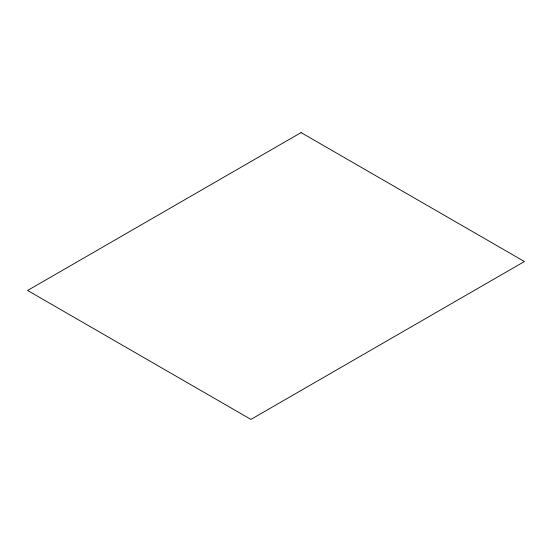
<?xml version="1.0" encoding="UTF-8"?>
<svg xmlns="http://www.w3.org/2000/svg" width="552" height="552" viewBox="0 0 552 552"><rect width="100%" height="100%" fill="white"/><g stroke="black" fill="none" stroke-linecap="round" stroke-linejoin="round"><path stroke-width="0.83" d="M301.068 132.59L27.6 290.476L250.932 419.41L524.4 261.524L301.068 132.59"/></g></svg>
